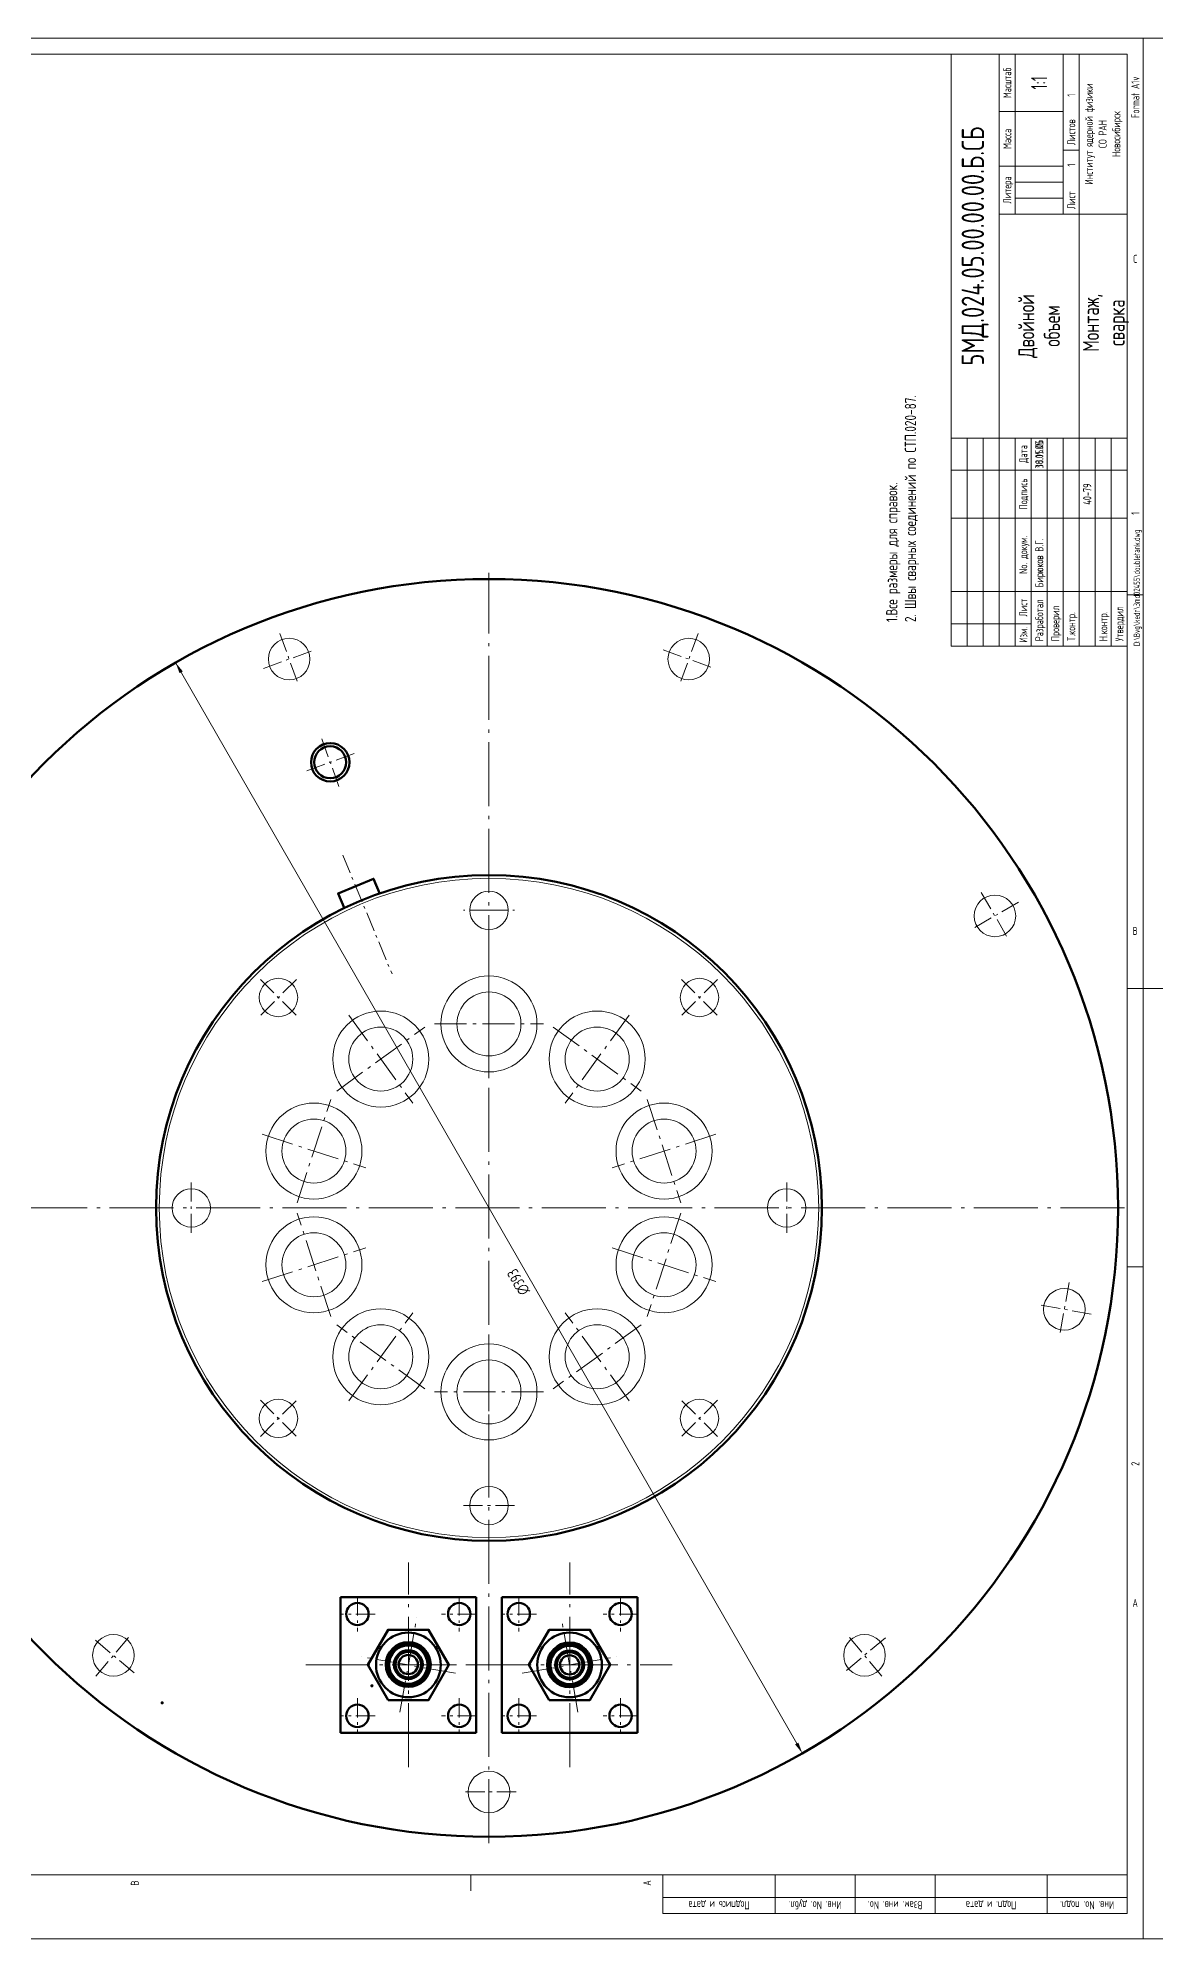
# Model space of a CAD drawing. Extents: x -414 to 4851, y -2165 to 1761.
# Drawn here: x 3637 to 3986, y -883 to -289 of the extents above; entities that cross this region are included whole.
import ezdxf
from ezdxf.enums import TextEntityAlignment as Align

# ---------------------------------------------------------------- set-up
doc = ezdxf.new("R2010")
doc.units = 0
for name, pattern in [('S-P10', [15, 10, -2, 1, -2]), ('S-P20', [27, 20, -3, 1, -3]), ('S-P6', [9.8, 6, -1.5, 0.8, -1.5])]:
    doc.linetypes.add(name, pattern=pattern)
for name, color, linetype, lineweight in [('1', 9, 'CONTINUOUS', 20), ('2', 2, 'CONTINUOUS', 50), ('DIM', 4, 'CONTINUOUS', 20), ('HATCH', 5, 'CONTINUOUS', 20), ('TR', 3, 'CONTINUOUS', 20)]:
    doc.layers.add(name, color=color, linetype=linetype, lineweight=lineweight)
doc.styles.add('SIMPLEX', font='simplex.shx', dxfattribs={"width": 0.7})

# ---------------------------------------------------------------- blocks, each defined once
blk = doc.blocks.new('SHTAMP1')
at = {"layer": 'DIM', "color": 2}
for p, q in [((-185, 55), (0, 55)), ((-185, 55), (-185, 0)), ((-178, 55), (-178, 29.99999999999999)), ((-168, 55), (-168, 0)), ((-145, 55), (-145, 0)), ((-130, 55), (-130, 0)), ((-120, 55), (-120, 0)), ((-120, 40), (0, 40)), ((-49.99999999999997, 40), (-50, 0)), ((-34.99999999999997, 40), (-34.99999999999997, 20)), ((-17.99999999999997, 40), (-17.99999999999997, 20.00000000000001)), ((-185, 35), (-120, 35)), ((-185, 30), (-120, 30)), ((-49.99999999999997, 35), (0, 35)), ((-50, 20), (0, 20)), ((-29.99999999999994, 20.00000000000001), (-29.99999999999997, 15)), ((-120, 15), (0, 15))]:
    blk.add_line(p, q, dxfattribs=at)
at = {"layer": 'DIM'}
for p, q in [((-185, 50), (-120, 50)), ((-185, 45), (-120, 45)), ((-185, 40), (-120, 40)), ((-44.99999999999997, 35), (-44.99999999999997, 20)), ((-39.99999999999997, 35), (-39.99999999999997, 20)), ((-185, 25), (-120, 25)), ((-185, 20), (-120, 20)), ((-185, 15), (-120, 15)), ((-185, 10), (-120, 10)), ((-185, 5), (-120, 5))]:
    blk.add_line(p, q, dxfattribs=at)
at = {"layer": 'DIM', "style": 'SIMPLEX', "width": 0.6}
blk.add_text('1', height=2.5, dxfattribs=at).set_placement((-35.17607202795625, 16.2))
at = {"layer": 'DIM', "style": 'SIMPLEX', "width": 0.6, "flags": 8}
blk.add_attdef('ОБОЗНАЧЕНИЕ2', text='', height=7, dxfattribs=at).set_placement((-117, 60), align=Align.MIDDLE)
at = {"layer": 'DIM', "style": 'SIMPLEX', "width": 0.6}
for tag, height, p in [('ОБОЗНАЧЕНИЕ', 7, (-60, 47.5)), ('МАСШТАБ', 5, (-9, 27.5))]:
    blk.add_attdef(tag, text='', height=height, dxfattribs=at).set_placement(p, align=Align.MIDDLE)
at = {"layer": 'DIM', "style": 'SIMPLEX', "width": 0.9108433734939759}
blk.add_attdef('ДАТА', text='', height=2.5, dxfattribs=at).set_placement((-129.5, 26.2), (-120.5, 26.2), align=Align.FIT)
at = {"layer": 'DIM', "style": 'SIMPLEX', "width": 0.6}
for tag, p in [('ЛИСТОВ', (-13.325, 16.2)), ('FORMAT', (-20, -3.8))]:
    blk.add_attdef(tag, p, '', height=2.5, dxfattribs=at)
blk.add_attdef('ТЕЛЕФОН', text='', height=2.5, dxfattribs=at).set_placement((-137.5, 12.5), align=Align.MIDDLE_CENTER)
at = {"layer": 'TR', "style": 'SIMPLEX', "width": 0.7}
for s, p in [('Литера', (-42.49999999999997, 36.2)), ('Масса', (-26.49999999999997, 36.2)), ('Масштаб', (-9, 36.2)), ('Изм.', (-181.5, 31.2)), ('Лист', (-173, 31.2)), ('No. докум.', (-156.5, 31.2)), ('Подпись', (-137.5, 31.2)), ('Дата', (-125, 31.2)), ('Институт ядерной физики', (-25, 10.70243239950646)), ('СО РАН', (-25, 6.416718113792172)), ('Новосибирск', (-25, 2.131003828077887))]:
    blk.add_text(s, height=2.5, dxfattribs=at).set_placement(p, align=Align.CENTER)
at = {"layer": 'TR', "style": 'SIMPLEX'}
for s, width, p in [('Разработал', 0.6, (-183.5, 26.2)), ('T.контр.', 0.7, (-183.5, 16.2)), ('Проверил', 0.7, (-183.5, 21.2)), ('Лист', 0.7, (-48.5, 16.2)), ('Листов', 0.7, (-28.49999999999997, 16.2)), ('Н.контр.', 0.7, (-183.5, 6.200000000000001)), ('Утвердил', 0.7, (-183.5, 1.200000000000001))]:
    blk.add_text(s, height=2.5, dxfattribs=dict(at, width=width)).set_placement(p)
at = {"layer": 'TR', "style": 'SIMPLEX', "width": 0.6}
for tag, height, p in [('НАИМЕНОВАНИЕ', 5, (-85.34568711718521, 29.20002082529924)), ('НАИМЕНОВАНИЕ2', 5, (-85.34568711718521, 21.20002082529924)), ('МАТЕРИАЛ', 3.5, (-85, 9)), ('СОРТАМЕНТ', 3.5, (-85, 3))]:
    blk.add_attdef(tag, text='', height=height, dxfattribs=at).set_placement(p, align=Align.CENTER)
for tag, p, height in [('РАЗРАБОТАЛ', (-166.7, 26.2), 2.5), ('ПРОВЕРИЛ', (-166.7, 21.2), 2.5), ('НОРМОКОНТРОЛЬ', (-166.7, 6.199999999999998), 2.5), ('УТВЕРДИЛ', (-166.7, 1.199999999999999), 2.5), ('ФАЙЛ', (-185, -4), 2)]:
    blk.add_attdef(tag, p, '', height=height, dxfattribs=at)
blk = doc.blocks.new('specif2')
at = {"layer": '1'}
for p, q in [((20, 269.0122376704589), (205, 269.012237670459)), ((20, 261.0122376704589), (205, 261.012237670459)), ((20, 253.0122376704589), (205, 253.0122376704589)), ((20, 245.0122376704589), (205, 245.0122376704589)), ((20, 237.0122376704589), (205, 237.0122376704589)), ((20, 229.0122376704589), (205, 229.012237670459)), ((20, 221.0122376704589), (205, 221.012237670459)), ((20, 213.0122376704589), (205, 213.012237670459)), ((20, 205.0122376704589), (205, 205.012237670459)), ((20, 197.0122376704589), (205, 197.012237670459)), ((20, 189.0122376704589), (205, 189.012237670459)), ((20, 181.0122376704589), (205, 181.012237670459)), ((20, 173.0122376704589), (205, 173.012237670459)), ((20, 165.0122376704589), (205, 165.012237670459)), ((20, 157.0122376704589), (205, 157.012237670459)), ((20, 149.0122376704589), (205, 149.012237670459)), ((20, 141.0122376704589), (205, 141.012237670459)), ((20, 133.0122376704589), (205, 133.012237670459)), ((20, 125.0122376704589), (205, 125.0122376704589)), ((20, 117.0122376704589), (205, 117.0122376704589)), ((20, 109.0122376704589), (205, 109.012237670459)), ((20, 101.0122376704589), (205, 101.012237670459)), ((20, 93.01223767045894), (205, 93.01223767045896)), ((20, 85.01223767045894), (205, 85.01223767045896)), ((20, 77.01223767045894), (205, 77.01223767045896)), ((20, 69.01223767045894), (205, 69.01223767045896)), ((20, 61.01223767045894), (205, 61.01223767045894)), ((20, 53.01223767045894), (205, 53.01223767045894)), ((20, 53.01223767045894), (205, 53.01223767045896)), ((20, 45.01223767045894), (205, 45.01223767045896)), ((20, 37.01223767045894), (205, 37.01223767045896)), ((20, 29.01223767045894), (205, 29.01223767045896))]:
    blk.add_line(p, q, dxfattribs=at)
at = {"layer": '2'}
for p, q in [((20, 292), (205, 292)), ((20, 5), (20, 292)), ((26, 20), (26, 292)), ((32, 20), (32, 292)), ((40, 20), (40, 292)), ((110, 19.99999999999999), (110, 292)), ((173, 20), (173, 292)), ((183, 20), (183, 292)), ((205, 292), (205, 5)), ((205, 277.0122376704589), (20.00000000000011, 277.0122376704589)), ((205, 5), (20, 5))]:
    blk.add_line(p, q, dxfattribs=at)
at = {"layer": 'DIM', "color": 2}
for p, q in [((8, 5), (8.000000000000057, 150)), ((20.00000000000006, 150), (8.000000000000057, 150)), ((13, 5), (13.00000000000006, 150)), ((20, 115), (8, 115)), ((20, 90), (8, 90)), ((20, 65), (8, 65)), ((20, 30), (8, 30)), ((20, 20), (205, 20)), ((27, 20), (27, 5)), ((37, 20), (37, 5)), ((60, 20), (60, 5)), ((75, 20), (75, 5)), ((85, 20), (85, 5)), ((195, 20), (195, 5)), ((195, 13), (205, 13)), ((20, 10), (85, 10)), ((20, 5), (8, 5))]:
    blk.add_line(p, q, dxfattribs=at)
at = {"layer": 'DIM'}
blk.add_line((20, 15), (85, 15), dxfattribs=at)
blk.add_lwpolyline([(0, 0), (2.842170943040401e-14, 297), (210, 297), (210, 0)], close=True, dxfattribs=at)
at = {"layer": 'DIM', "style": 'SIMPLEX', "width": 0.7}
blk.add_text('2', height=5, dxfattribs=at).set_placement((200, 9), align=Align.MIDDLE)
at = {"layer": 'TR', "style": 'SIMPLEX'}
for s, height, width, p in [('Формат', 3.36, 0.6, (23, 284.99)), ('Зона', 3.5, 0.7, (29, 284.99)), ('Поз.', 3.5, 0.7, (36, 284.99)), ('Кол.', 3.5, 0.7, (178, 284.99))]:
    blk.add_text(s, height=height, rotation=90, dxfattribs=dict(at, width=width)).set_placement(p, align=Align.MIDDLE)
at = {"layer": 'TR', "style": 'SIMPLEX', "width": 0.7}
for s, height, p in [('Обозначение', 3.5, (75, 284.99)), ('Наименование', 3.5, (141.5, 284.99)), ('Примеч.', 3.5, (194, 284.4597542533081)), ('Лист', 2.5, (200, 16.5))]:
    blk.add_text(s, height=height, dxfattribs=at).set_placement(p, align=Align.MIDDLE)
for s, p in [('Подпись и дата', (11.80000000000007, 132.5)), ('Инв. No. дубл.', (11.80000000000001, 102.5)), ('Взам. инв. No.', (11.80000000000001, 77.50000000000003)), ('Подп. и дата', (11.80000000000001, 47.50000000000001)), ('Инв. No. подл.', (11.80000000000001, 17.50000000000001))]:
    blk.add_text(s, height=2.5, rotation=90, dxfattribs=at).set_placement(p, align=Align.CENTER)
for s, p in [('Изм.', (23.5, 6.200000000000017)), ('Лист', (32, 6.200000000000017)), ('No. докум.', (48.5, 6.200000000000017)), ('Подпись', (67.5, 6.200000000000017)), ('Дата', (80, 6.200000000000017))]:
    blk.add_text(s, height=2.5, dxfattribs=at).set_placement(p, align=Align.CENTER)

msp = doc.modelspace()

# ---------------------------------------------------------------- linework, layer by layer
at = {"layer": '1', "linetype": 'S-P20'}
for p, q in [((3777.404065980495, -852.6649646710184), (3777.404065980495, -455.6649646710184)), ((3975.904065980495, -654.1649646710184), (3578.904065980495, -654.1649646710184)), ((3752.214016934927, -828.9601376604505), (3752.214016934927, -764.9601376604505)), ((3802.614016934926, -828.9601376604505), (3802.614016934926, -764.9601376604505)), ((3720.214016934927, -796.9601376604505), (3784.214016934927, -796.9601376604505)), ((3770.614016934926, -796.9601376604505), (3834.614016934926, -796.9601376604505))]:
    msp.add_line(p, q, dxfattribs=at)
at = {"layer": '1', "linetype": 'S-P6'}
for p, q in [((3712.078218605293, -474.6836741009101), (3717.892561041829, -490.6584486542706)), ((3842.729913355698, -474.6836741009101), (3836.915570919162, -490.6584486542706)), ((3706.99800254688, -485.5782325958585), (3722.972777100241, -479.7638901593223)), ((3831.83535486075, -479.7638901593223), (3847.81012941411, -485.5782325958585)), ((3730.547306344878, -522.4270756233486), (3725.074984051668, -507.3919936907741)), ((3735.32868616456, -512.1733735104558), (3720.293604231986, -517.6456958036665)), ((3731.728474607899, -543.8943325098844), (3747.119137118478, -581.0506786768319)), ((3931.203702171156, -555.5537487388506), (3939.703702171156, -570.2761806031858)), ((3777.404065980495, -561.1649646710184), (3769.404065980495, -561.1649646710184)), ((3777.404065980495, -561.1649646710184), (3785.404065980495, -561.1649646710184)), ((3942.814918103323, -558.664964671018), (3928.092486238987, -567.164964671018)), ((3717.299989579639, -582.7471797711769), (3705.986281080654, -594.0608882701617)), ((3705.986281080654, -582.7471797711769), (3717.299989579639, -594.0608882701617)), ((3837.508142381352, -582.7471797711769), (3848.821850880337, -594.0608882701617)), ((3848.821850880337, -582.7471797711769), (3837.508142381352, -594.0608882701617)), ((3684.404065980495, -646.1649646710184), (3684.404065980495, -662.1649646710184)), ((3870.404065980496, -646.1649646710184), (3870.404065980496, -662.1649646710184)), ((3958.607490415392, -677.4848911946297), (3955.655471395055, -694.2266229958373)), ((3965.502346805827, -687.3317666054022), (3948.760615004619, -684.3797475850647)), ((3705.986281080653, -714.2690410718747), (3717.299989579638, -725.5827495708595)), ((3705.986281080653, -725.5827495708595), (3717.299989579638, -714.2690410718747)), ((3848.821850880337, -714.2690410718747), (3837.508142381353, -725.5827495708595)), ((3848.821850880337, -725.5827495708595), (3837.508142381353, -714.2690410718747)), ((3769.404065980495, -747.1649646710184), (3777.404065980495, -747.1649646710184)), ((3785.404065980495, -747.1649646710184), (3777.404065980495, -747.1649646710184)), ((3736.30411435823, -775.5502350837533), (3736.30411435823, -786.5502350837533)), ((3768.123919511624, -775.5502350837533), (3768.123919511624, -786.5502350837533)), ((3786.704114358229, -775.5502350837533), (3786.704114358229, -786.5502350837533)), ((3818.523919511625, -775.5502350837533), (3818.523919511625, -786.5502350837533)), ((3741.80411435823, -781.0502350837533), (3730.80411435823, -781.0502350837533)), ((3773.623919511624, -781.0502350837533), (3762.623919511624, -781.0502350837533)), ((3792.204114358229, -781.0502350837533), (3781.204114358229, -781.0502350837533)), ((3824.023919511625, -781.0502350837533), (3813.023919511625, -781.0502350837533)), ((3666.606704979214, -799.4317702225676), (3653.583949446191, -788.5043808578966)), ((3654.631632530366, -800.4794533067434), (3665.559021895037, -787.4566977737209)), ((3901.224182514799, -788.5043808578966), (3888.201426981777, -799.4317702225676)), ((3900.176499430624, -800.4794533067434), (3889.249110065953, -787.4566977737209)), ((3736.30411435823, -807.3700402371478), (3736.30411435823, -818.3700402371478)), ((3768.123919511624, -807.3700402371478), (3768.123919511624, -818.3700402371478)), ((3786.704114358229, -807.3700402371478), (3786.704114358229, -818.3700402371478)), ((3818.523919511624, -807.3700402371478), (3818.523919511624, -818.3700402371478)), ((3741.80411435823, -812.8700402371478), (3730.80411435823, -812.8700402371478)), ((3773.623919511624, -812.8700402371478), (3762.623919511624, -812.8700402371478)), ((3792.204114358229, -812.8700402371478), (3781.204114358229, -812.8700402371478)), ((3824.023919511624, -812.8700402371478), (3813.023919511624, -812.8700402371478)), ((3785.904065980495, -836.6649646710184), (3768.904065980495, -836.6649646710184))]:
    msp.add_line(p, q, dxfattribs=at)
at = {"layer": '1', "linetype": 'S-P10'}
for p, q in [((3777.404065980495, -579.6649646710184), (3777.404065980495, -613.6649646710184)), ((3733.614064684706, -593.8931985900849), (3753.59876326265, -621.3997763988332)), ((3821.194067276285, -593.8931985900849), (3801.209368698341, -621.3997763988332)), ((3729.853125069304, -617.6388367834311), (3757.359702878052, -597.654138205487)), ((3760.404065980495, -596.6649646710184), (3794.404065980495, -596.6649646710184)), ((3797.448429082939, -597.654138205487), (3824.955006891687, -617.6388367834306)), ((3717.46502738915, -652.564448271477), (3727.971605197898, -620.2285267174416)), ((3826.836526763092, -620.2285267174411), (3837.343104571841, -652.5644482714765)), ((3706.550355516506, -631.1431985900849), (3738.886277070542, -641.6497763988332)), ((3848.257776444484, -631.1431985900849), (3815.921854890449, -641.6497763988327)), ((3727.971605197898, -688.1014026245957), (3717.46502738915, -655.7654810705603)), ((3837.343104571841, -655.7654810705599), (3826.836526763092, -688.1014026245953)), ((3706.550355516507, -677.1867307519524), (3738.886277070542, -666.6801529432041)), ((3815.921854890449, -666.6801529432032), (3848.257776444485, -677.1867307519515)), ((3733.614064684706, -714.4367307519519), (3753.59876326265, -686.9301529432037)), ((3821.194067276285, -714.4367307519519), (3801.209368698341, -686.9301529432037)), ((3757.359702878052, -710.6757911365498), (3729.853125069304, -690.6910925586058)), ((3777.404065980496, -728.6649646710184), (3777.404065980496, -694.6649646710184)), ((3824.955006891687, -690.6910925586058), (3797.448429082939, -710.6757911365498)), ((3794.404065980496, -711.6649646710184), (3760.404065980496, -711.6649646710184)), ((3749.609294287111, -811.7322539586644), (3754.818739582743, -782.1880213622367)), ((3805.198837855384, -811.732253926647), (3799.98939252572, -782.1880213362201)), ((3766.986133233141, -799.5648603082659), (3737.441900636712, -794.3554150126347)), ((3787.821997205226, -799.5648604173621), (3817.366229856208, -794.3554154311173))]:
    msp.add_line(p, q, dxfattribs=at)
at = {"layer": '1'}
for centre, radius in [((3714.985389823561, -482.6710613775906), 6.5), ((3839.82274213743, -482.6710613775906), 6.5), ((3777.404065980496, -654.1649646710182), 103), ((3935.453702171156, -562.9149646710187), 6.5), ((3777.404065980496, -596.6649646710182), 15), ((3711.643135330147, -588.4040340206695), 6), ((3777.404065980496, -596.6649646710182), 10), ((3843.164996630845, -588.4040340206695), 6), ((3743.606413973678, -607.6464874944588), 15), ((3811.201717987313, -607.6464874944588), 15), ((3743.606413973678, -607.6464874944588), 10), ((3811.201717987313, -607.6464874944588), 10), ((3722.718316293524, -636.3964874944588), 15), ((3832.089815667468, -636.3964874944588), 15), ((3722.718316293524, -636.3964874944588), 10), ((3832.089815667468, -636.3964874944588), 10), ((3684.404065980496, -654.1649646710187), 6), ((3870.404065980496, -654.1649646710187), 6), ((3722.718316293524, -671.9334418475785), 15), ((3832.089815667468, -671.9334418475776), 15), ((3722.718316293524, -671.9334418475785), 10), ((3832.089815667468, -671.9334418475776), 10), ((3957.131480905224, -685.8557570952337), 6.5), ((3743.606413973679, -700.683441847578), 15), ((3811.201717987314, -700.683441847578), 15), ((3743.606413973679, -700.683441847578), 10), ((3811.201717987314, -700.683441847578), 10), ((3777.404065980496, -711.6649646710182), 15), ((3777.404065980496, -711.6649646710182), 10), ((3711.643135330147, -719.9258953213671), 6), ((3843.164996630845, -719.9258953213671), 6), ((3660.095327212703, -793.9680755402319), 6.5), ((3894.712804748289, -793.9680755402321), 6.5), ((3777.404065980496, -836.6649646710184), 6.5)]:
    msp.add_circle(centre, radius, dxfattribs=at)
for centre, start, end in [((3777.404065980496, -561.1649646710187), 90, 270), ((3777.404065980496, -561.1649646710187), 270, 90), ((3777.404065980496, -747.1649646710184), 90, 270), ((3777.404065980496, -747.1649646710184), 270, 90)]:
    msp.add_arc(centre, 6, start, end, dxfattribs=at)
at = {"layer": '2'}
for p, q in [((3731.00081349933, -818.1733410960469), (3731.00081349933, -775.7469342248542)), ((3731.00081349933, -775.7469342248542), (3773.427220370523, -775.7469342248542)), ((3773.427220370523, -775.7469342248542), (3773.427220370523, -818.1733410960469)), ((3781.40081349933, -818.1733410960469), (3781.40081349933, -775.7469342248542)), ((3781.40081349933, -775.7469342248542), (3823.827220370523, -775.7469342248542)), ((3823.827220370523, -775.7469342248542), (3823.827220370523, -818.1733410960469)), ((3773.427220370523, -818.1733410960469), (3731.00081349933, -818.1733410960469)), ((3823.827220370523, -818.1733410960469), (3781.40081349933, -818.1733410960469))]:
    msp.add_line(p, q, dxfattribs=at)
at = {"layer": '2', "flags": 128}
msp.add_lwpolyline([(3743.316797357405, -556.0549394766126), (3741.340712623319, -551.2842489111808), (3730.254158233183, -555.8764500995617), (3732.23024296727, -560.6471406649939)], dxfattribs=at)
for points in [[(3745.863163973841, -807.9601376604501), (3758.564869896012, -807.9601376604501), (3764.915722857098, -796.9601376604501), (3758.564869896012, -785.9601376604501), (3745.863163973841, -785.9601376604501), (3739.512311012755, -796.9601376604501)], [(3796.243262065655, -807.9601376604505), (3808.944967987826, -807.9601376604505), (3815.295820948912, -796.9601376604505), (3808.944967987826, -785.9601376604505), (3796.243262065655, -785.9601376604505), (3789.892409104568, -796.9601376604505)]]:
    msp.add_lwpolyline(points, close=True, dxfattribs=at)
at = {"layer": '2'}
for centre, radius in [((3777.404065980496, -654.1649646710182), 196.5), ((3727.811145198274, -514.9095346570609), 6), ((3727.811145198274, -514.9095346570609), 5), ((3777.404065980496, -654.1649646710182), 104), ((3736.30411435823, -781.0502350837533), 3.5), ((3768.123919511625, -781.0502350837533), 3.5), ((3786.70411435823, -781.0502350837533), 3.5), ((3818.523919511625, -781.0502350837533), 3.5), ((3752.214016934927, -796.9601376604503), 10.09999999999999), ((3752.19411502674, -796.8472692884116), 7), ((3802.594115026741, -796.9601376604505), 10.09999999999999), ((3802.594115026741, -796.9601376604505), 7), ((3752.19411502674, -796.8472692884116), 6.5), ((3752.19411502674, -796.8472692884116), 6), ((3752.214016934927, -796.8472692884116), 4.5), ((3752.214016934927, -796.8472692884116), 4), ((3752.214016934927, -796.8472692884116), 3), ((3802.594115026741, -796.9601376604505), 6.5), ((3802.594115026741, -796.9601376604505), 6), ((3802.614016934927, -796.9601376604505), 4.5), ((3802.614016934927, -796.9601376604505), 4), ((3802.614016934927, -796.9601376604505), 3), ((3736.30411435823, -812.8700402371478), 3.5), ((3768.123919511624, -812.8700402371478), 3.5), ((3786.70411435823, -812.8700402371478), 3.5), ((3818.523919511625, -812.8700402371478), 3.5)]:
    msp.add_circle(centre, radius, dxfattribs=at)
at = {"layer": 'DIM'}
for p, q in [((3764.762664430958, -288.5958923788594), (3769.762664430958, -288.5958923788594)), ((3976.762664430959, -462.5958923788598), (3981.762664430959, -462.5958923788598)), ((3679.521517018415, -483.7793531638081), (3873.543159872005, -821.5157179579974)), ((3976.762664430958, -585.5958923788598), (3981.762664430958, -585.5958923788598)), ((3976.762664430959, -672.5958923788598), (3981.762664430959, -672.5958923788598)), ((3771.762664430958, -862.5958923788598), (3771.762664430958, -867.5958923788598))]:
    msp.add_line(p, q, dxfattribs=at)
at = {"layer": 'DIM', "color": 2}
for p, q in [((3831.762664430958, -862.5958923788598), (3831.762664430958, -874.5958923788598)), ((3866.762664430958, -862.5958923788598), (3866.762664430958, -874.5958923788598)), ((3891.762664430958, -862.5958923788598), (3891.762664430958, -874.5958923788598)), ((3916.762664430958, -862.5958923788598), (3916.762664430958, -874.5958923788598)), ((3951.762664430958, -862.5958923788598), (3951.762664430958, -874.5958923788598)), ((3976.762664430958, -862.5958923788598), (3976.762664430958, -874.5958923788598)), ((3976.762664430958, -869.5958923788598), (3831.762664430958, -869.5958923788598)), ((3976.762664430958, -874.5958923788598), (3831.762664430958, -874.5958923788598))]:
    msp.add_line(p, q, dxfattribs=at)
at = {"layer": 'DIM'}
for points in [[(3981.762664430958, -882.5958923788598), (2930.762664430958, -882.5958923788598), (2930.762664430958, -288.5958923788594), (3981.762664430958, -288.5958923788604)], [(3981.762664430958, -882.5958923788598), (3981.762664430958, -585.5958923788598), (4191.762664430958, -585.5958923788598), (4191.762664430958, -882.5958923788598)]]:
    msp.add_lwpolyline(points, close=True, dxfattribs=at)
at = {"layer": 'DIM', "color": 2}
msp.add_lwpolyline([(3976.762664430958, -862.5958923788598), (2935.762664430958, -862.5958923788598), (2935.762664430958, -293.5958923788594), (3976.762664430958, -293.5958923788604)], close=True, dxfattribs=at)
at = {"layer": 'DIM', "flags": 128}
for points in [[(3740.603605420986, -803.562100502849, 0.5, 0.5, 458.3655088839218), (3740.602870451294, -803.5600463761416, 0, 0, 0), (3599.138743664903, -854.8758178873331, 0, 0, 0), (3599.138743664903, -865.3758178873331, 0, 0, 0)], [(3675.058625420624, -808.8493050984262, 0.5, 0.5, 458.3655088839218), (3675.058151984518, -808.8471754329048, 0, 0, 0), (3599.138743664903, -826.0746769522129, 0, 0, 0), (3599.138743664903, -836.5746769522129, 0, 0, 0)]]:
    msp.add_lwpolyline(points, format="xyseb", dxfattribs=at)
at = {"layer": 'DIM'}
for points in [[(3681.770781792358, -486.5236355389436), (3680.759162385615, -487.104787229134), (3679.521517018416, -483.7793531638083)], [(3873.037350168634, -821.806293803093), (3874.048969575377, -821.2251421129024), (3875.286614942576, -824.5505761782279)]]:
    msp.add_solid(points, dxfattribs=at)

# ---------------------------------------------------------------- block references
ref = msp.add_blockref('SHTAMP1', (3976.762664430958, -293.5958923788595), dxfattribs=dict(at, rotation=90))
ref.add_attrib('ФАЙЛ', 'D:\\Bvg\\kedr\\3md02455\\doubletank.dwg', (3980.762664430958, -478.5958923788596), dxfattribs={"layer": 'TR', "height": 2, "rotation": 90, "style": 'SIMPLEX', "width": 0.6})
ref.add_attrib('РАЗРАБОТАЛ', 'Бирюков В.Г.', (3950.562664430959, -460.2958923788603), dxfattribs={"layer": 'TR', "height": 2.5, "rotation": 90, "style": 'SIMPLEX', "width": 0.6})
ref.add_attrib('ТЕЛЕФОН', '40-79', dxfattribs={"height": 2.5, "rotation": 90, "style": 'SIMPLEX', "width": 0.6}).set_placement((3964.262664430958, -431.0958923788596), align=Align.MIDDLE_CENTER)
ref.add_attrib('ДАТА', '30.05.06', dxfattribs={"height": 2.5, "rotation": 90, "style": 'SIMPLEX', "width": 0.568421052631579}).set_placement((3950.562664430959, -423.0958923788596), (3950.562664430959, -414.0958923788596), align=Align.FIT)
ref.add_attrib('МАСШТАБ', '1:1', dxfattribs={"height": 5, "rotation": 90, "style": 'SIMPLEX', "width": 0.6}).set_placement((3949.262664430958, -302.5958923788595), align=Align.MIDDLE)
ref.add_attrib('ЛИСТОВ', '1', (3960.562664430959, -306.9208923788602), dxfattribs={"height": 2.5, "rotation": 90, "style": 'SIMPLEX', "width": 0.6})
ref.add_attrib('FORMAT', 'Format A1v', (3980.562664430959, -313.5958923788595), dxfattribs={"height": 2.5, "rotation": 90, "style": 'SIMPLEX', "width": 0.6})
at = {"layer": 'HATCH'}
msp.add_blockref('specif2', (3981.762664430958, -585.5958923788598), dxfattribs=at)

# ---------------------------------------------------------------- texts
at = {"layer": 'DIM', "style": 'SIMPLEX', "width": 0.7}
for s, height, p in [('5МД.024.05.00.00.00.Б.СБ', 7, (3929.262664430958, -353.5958923788595)), ('B', 2.5, (3666.762664430958, -865.0958923788598)), ('A', 2.5, (3826.806331287044, -865.0958923788598))]:
    msp.add_text(s, height=height, rotation=90, dxfattribs=at).set_placement(p, align=Align.MIDDLE)
for s, p in [('C', (3979.262664430959, -357.5958923788597)), ('B', (3979.262664430959, -567.5958923788603)), ('A', (3979.262664430959, -777.5958923788603))]:
    msp.add_text(s, height=2.5, dxfattribs=at).set_placement(p, align=Align.MIDDLE)
at = {"layer": 'DIM', "style": 'SIMPLEX', "width": 0.5783606557377425}
msp.add_text('18.11.05', height=2.5, rotation=90, dxfattribs=at).set_placement((3950.562664430959, -422.7958923788594), (3950.562664430959, -414.3958923788589), align=Align.FIT)
at = {"layer": 'DIM', "style": 'SIMPLEX', "width": 0.7}
for s, rotation, p in [('1', 90, (3980.562664430959, -437.0958923788596)), ('2', 90, (3980.562664430959, -734.0958923788598)), ('Подпись и дата', 180, (3849.262664430958, -870.7958923788597)), ('Инв. No. дубл.', 180, (3879.262664430958, -870.7958923788597)), ('Взам. инв. No.', 180, (3904.262664430958, -870.7958923788597)), ('Подп. и дата', 180, (3934.262664430958, -870.7958923788597)), ('Инв. No. подл.', 180, (3964.262664430958, -870.7958923788597))]:
    msp.add_text(s, height=2.5, rotation=rotation, dxfattribs=at).set_placement(p, align=Align.CENTER)
at = {"layer": 'DIM', "insert": (3786.607329017004, -677.3127455993135), "char_height": 3.5, "attachment_point": 5, "rotation": 119.87636005402, "style": 'SIMPLEX'}
msp.add_mtext('\\A1;∅393', dxfattribs=at)
at = {"layer": 'TR', "style": 'SIMPLEX', "width": 0.7}
for s, height, p in [('Двойной', 5, (3947.762664430958, -378.5958923788596)), ('объем', 5, (3955.762664430958, -378.5958923788596)), ('Монтаж,', 5, (3967.965696652584, -377.5591764978296)), ('сварка', 5, (3975.965696652584, -377.5591764978296)), ('40-79', 2.5, (3965.562664430959, -431.0958923788596))]:
    msp.add_text(s, height=height, rotation=90, dxfattribs=at).set_placement(p, align=Align.CENTER)
msp.add_text('Бирюков', height=2.5, rotation=90, dxfattribs=at).set_placement((3950.562664430959, -460.2958923788599))
at = {"layer": 'TR', "insert": (3911.762664430958, -471.0958923788594), "char_height": 3.5, "width": 170, "attachment_point": 7, "rotation": 90, "style": 'SIMPLEX'}
msp.add_mtext('\\A1;1.Все размеры для справок.\\P2. Швы сварных соединений по СТП.020-87.', dxfattribs=at)

doc.saveas('drawing.dxf')
